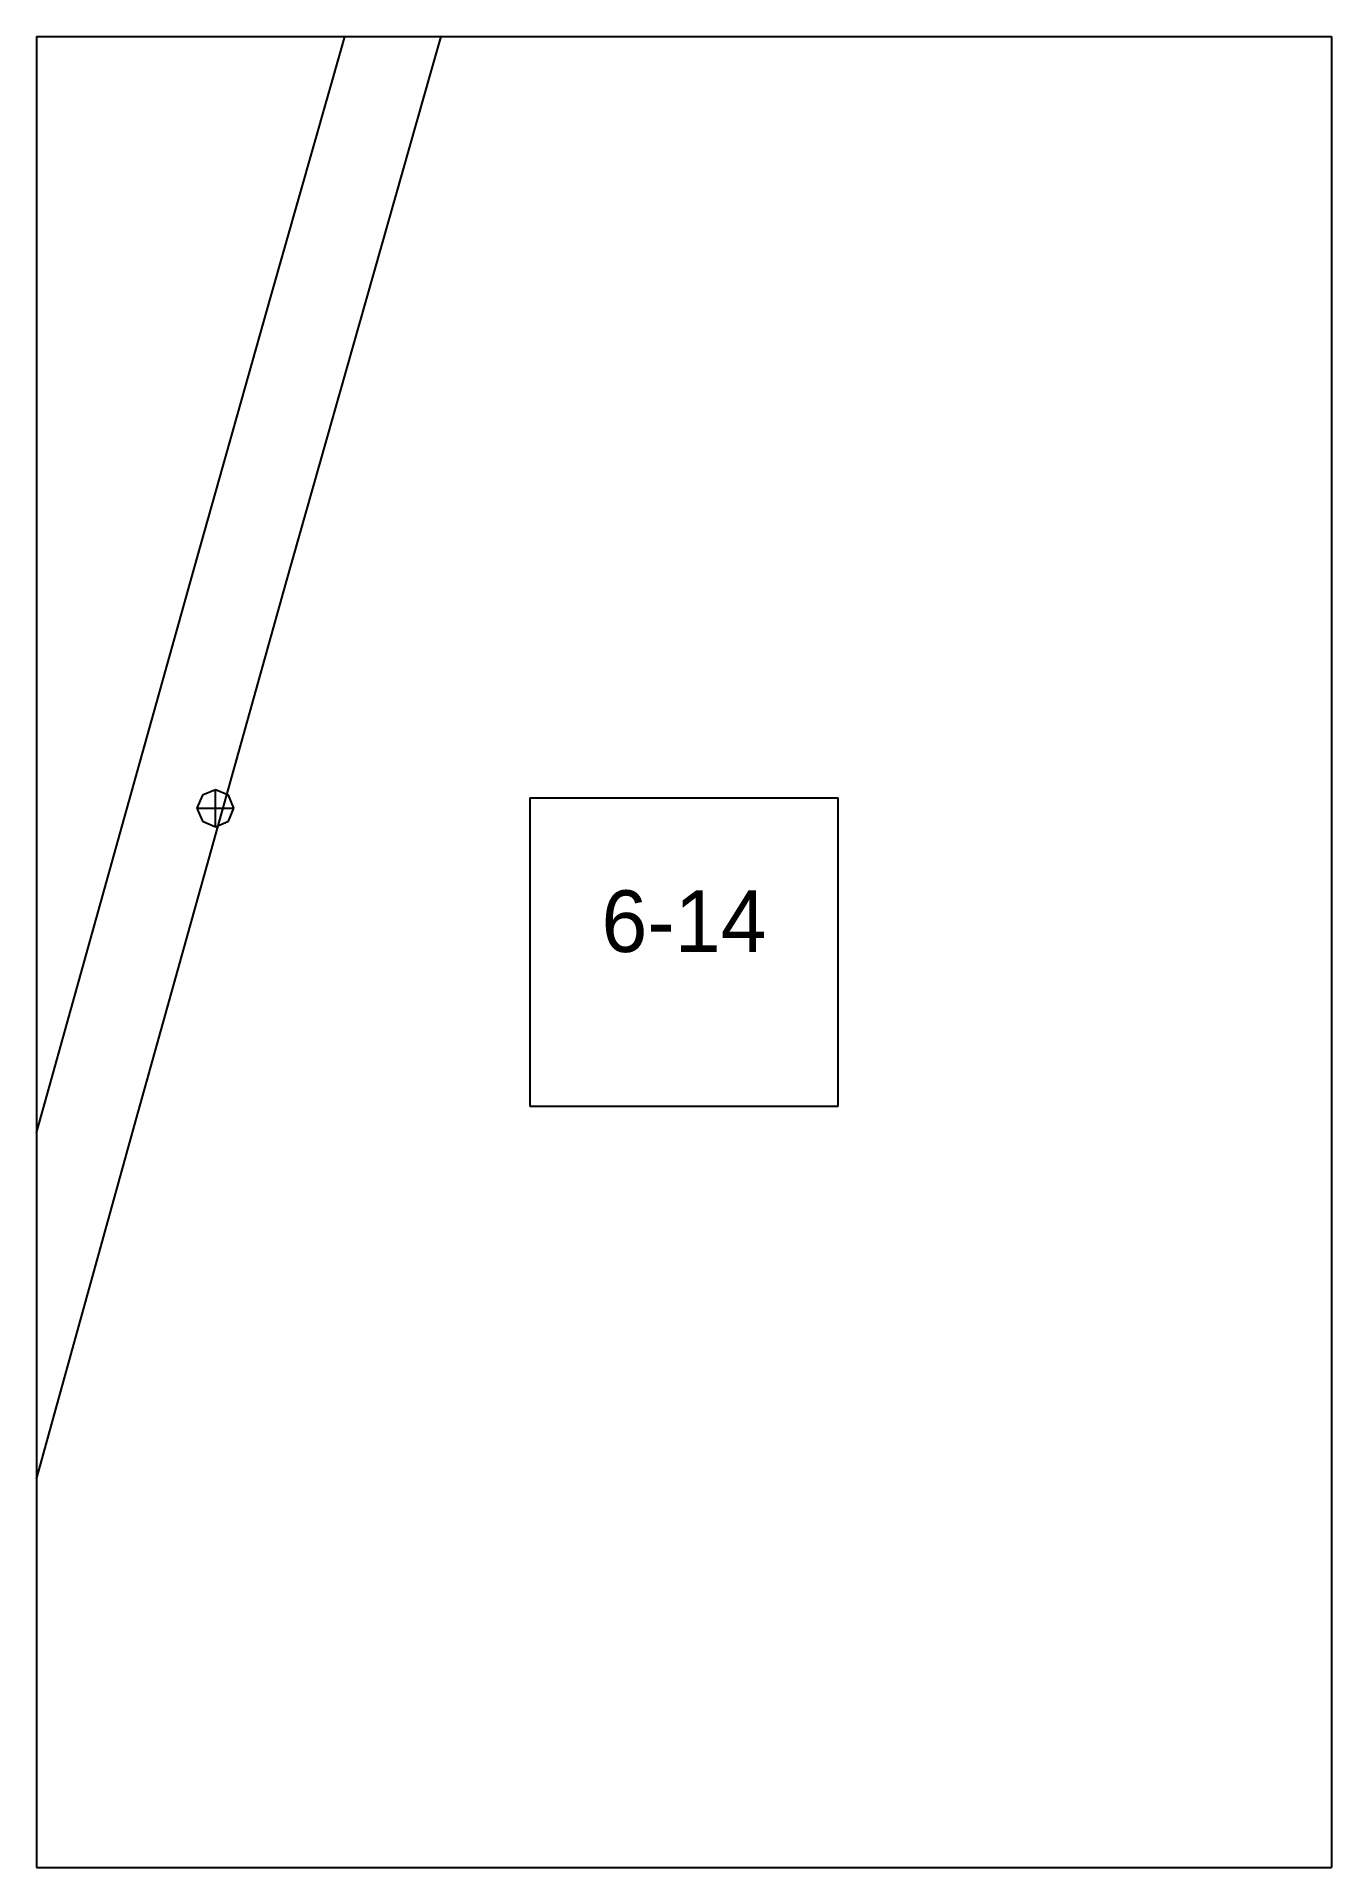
# Paper-space layout 'Plan 6-14' of a CAD drawing. Header units: metres, sheet in millimetres. Extents: x 0 to 210, y 0 to 297.
# The model-space entities are those that its viewports show. They can reach past a viewport. Long polylines and large blocks are cut down to what shows.
import ezdxf
from ezdxf.enums import TextEntityAlignment as Align

# ---------------------------------------------------------------- set-up
doc = ezdxf.new("R2010")
doc.units = ezdxf.units.M
for name, color, linetype in [('default', 7, 'Continuous'), ('TEXTLAYER', 7, 'Continuous'), ('VIEWPORTS', 7, 'Continuous')]:
    doc.layers.add(name, color=color, linetype=linetype)

msp = doc.modelspace()

# ---------------------------------------------------------------- linework, layer by layer
at = {"color": 9}
for p, q in [((2730, -1188), (2730, -1485)), ((2730, -1188), (2730, -1485)), ((2940, -1188), (2940, -1485)), ((2940, -1188), (2940, -1485)), ((2520, -1485), (2730, -1485)), ((2520, -1485), (2730, -1485)), ((2730, -1485), (2940, -1485)), ((2730, -1485), (2730, -1782)), ((2730, -1485), (2940, -1485)), ((2730, -1485), (2730, -1782)), ((2940, -1485), (3150, -1485)), ((2940, -1485), (2940, -1782)), ((2940, -1485), (3150, -1485)), ((2940, -1485), (2940, -1782)), ((2810, -1608.5), (2860, -1608.5)), ((2810, -1608.5), (2810, -1658.5)), ((2860, -1658.5), (2860, -1608.5)), ((2810, -1658.5), (2860, -1658.5)), ((2520, -1782), (2730, -1782)), ((2520, -1782), (2730, -1782)), ((2730, -1782), (2940, -1782)), ((2730, -1782), (2730, -2079)), ((2730, -1782), (2940, -1782)), ((2730, -1782), (2730, -2079)), ((2940, -1782), (3150, -1782)), ((2940, -1782), (2940, -2079)), ((2940, -1782), (3150, -1782)), ((2940, -1782), (2940, -2079))]:
    msp.add_line(p, q, dxfattribs=at)
at = {"layer": 'default', "color": 7, "linetype": 'Continuous'}
for p, q in [((2779.56, -1486.55), (2790.89, -1447.2)), ((2793.99, -1490.65), (2805.31, -1451.35)), ((2767.96, -1527.35), (2779.56, -1486.55)), ((2782.4, -1531.42), (2793.99, -1490.65)), ((2756.06, -1569.53), (2767.96, -1527.35)), ((2770.5, -1573.58), (2782.4, -1531.42)), ((2743.86, -1613.05), (2756.06, -1569.53)), ((2758.31, -1617.08), (2770.5, -1573.58)), ((2756.88, -1608.05), (2756, -1610.17)), ((2759, -1607.17), (2756.88, -1608.05)), ((2761.12, -1608.05), (2759, -1607.17)), ((2759, -1613.17), (2759, -1607.17)), ((2762, -1610.17), (2761.12, -1608.05)), ((2756, -1610.17), (2756.88, -1612.29)), ((2756, -1610.17), (2762, -1610.17)), ((2756.88, -1612.29), (2759, -1613.17)), ((2759, -1613.17), (2761.12, -1612.29)), ((2761.12, -1612.29), (2762, -1610.17)), ((2731.39, -1657.8), (2743.86, -1613.05)), ((2745.84, -1661.81), (2758.31, -1617.08)), ((2718.66, -1703.69), (2731.39, -1657.8)), ((2733.12, -1707.68), (2745.84, -1661.81)), ((2720.17, -1754.64), (2733.12, -1707.68))]:
    msp.add_line(p, q, dxfattribs=at)

# ---------------------------------------------------------------- texts
at = {"layer": 'TEXTLAYER', "color": 1}
msp.add_text('6-14', height=10, dxfattribs=at).set_placement((2835, -1633.5), align=Align.CENTER)

psp = doc.layouts.new('Plan 6-14')

# ---------------------------------------------------------------- viewports
at = {"layer": 'VIEWPORTS'}
psp.add_viewport(center=(105, 148.5), size=(210, 297), view_center_point=(2835, -1633.5), view_height=297, dxfattribs=at)

doc.saveas('drawing.dxf')
